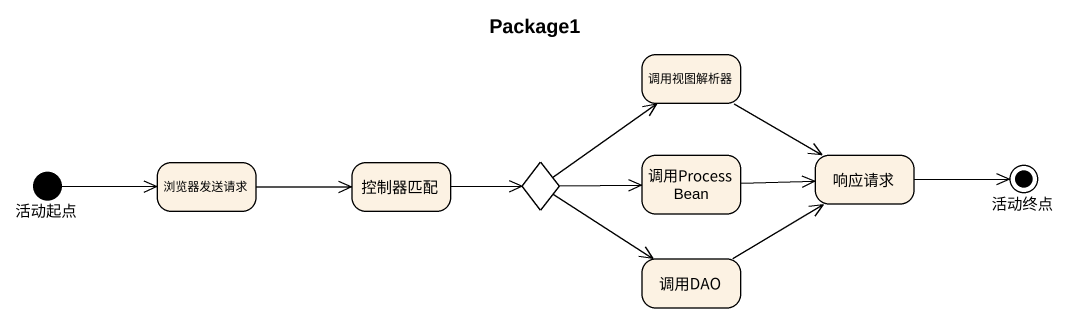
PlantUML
@startuml
title Package1
hide empty description
state 调用视图解析器
state 活动起点 <<start>>
state 浏览器发送请求
state 控制器匹配
state choice1 <<choice>>
state "调用Process Bean" as 调用Process_Bean
state 响应请求
state 活动终点 <<end>>
state 调用DAO
调用视图解析器 -right-> 响应请求
活动起点 -right-> 浏览器发送请求
浏览器发送请求 -right-> 控制器匹配
控制器匹配 -right-> choice1
choice1 -up-> 调用视图解析器
choice1 -right-> 调用Process_Bean
choice1 --> 调用DAO
调用Process_Bean -right-> 响应请求
响应请求 -right-> 活动终点
调用DAO -right-> 响应请求
@enduml
